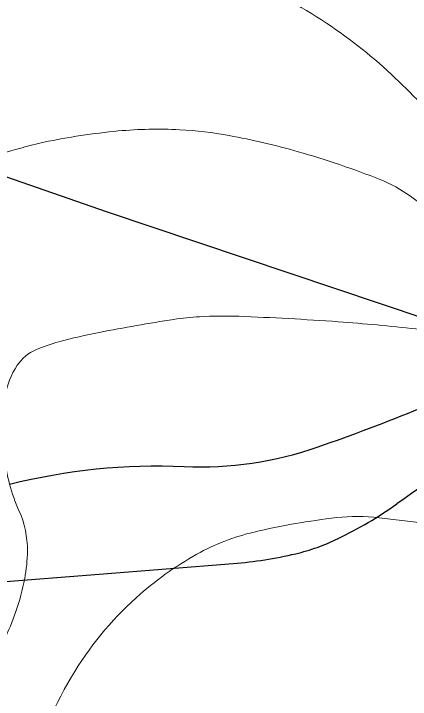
# Model space of a CAD drawing. Header units: millimetres. Extents: x -994 to -400, y 519 to 1360.
# Drawn here: x -947.09 to -931.43, y 1093.32 to 1120.39 of the extents above; entities that cross this region are included whole.
import ezdxf

# ---------------------------------------------------------------- set-up
doc = ezdxf.new("R2010")
doc.units = ezdxf.units.MM
doc.linetypes.add('ACAD_ISO04W100', pattern=[30, 24, -3, 0, -3])
doc.layers.add('Кривульки', color=1, linetype='Continuous')
doc.layers.add('Кривульки Товсты', color=70, linetype='Continuous', lineweight=30)
doc.linetypes.add('164 Фуникулер стр.', pattern='A,0,[18,Russia-GOST_Topo.shx,S=0.05,R=0,X=0,Y=0],-4,[17,Russia-GOST_Topo.shx,S=0.05,R=0,X=0,Y=0],-4,[18,Russia-GOST_Topo.shx,S=0.05,R=0,X=0,Y=0],-4,[17,Russia-GOST_Topo.shx,S=0.05,R=0,X=0,Y=0],-6', length=18)

msp = doc.modelspace()

# ---------------------------------------------------------------- linework, layer by layer
at = {"layer": 'Кривульки', "lineweight": 20}
for points in [[(-938.02, 1121.821, -0.041196), (-934.739, 1120.018, -0.044391), (-932.021, 1117.851, -0.019321), (-929.809, 1115.569, 0.021642), (-927.824, 1113.542, 0.006027), (-926.155, 1112.016, 0.006934), (-924.671, 1110.728, 0.033076), (-922.491, 1109.122, 0.031345), (-919.992, 1107.737, 0.0325), (-917.927, 1106.916, 0.028459), (-915.472, 1106.273, 0.020117), (-912.17, 1105.742, 0.043782), (-910.631, 1105.693), (-904.315, 1106.047), (-898.183, 1106.39, -0.026965)], [(-900.665, 1103.951, 0.029241), (-902.372, 1103.717, -0.027748), (-904.17, 1103.465, -0.026092), (-906.867, 1103.379, -0.017226), (-910.948, 1103.604, -0.029623), (-915.045, 1104.218, -0.025592), (-919.68, 1105.447, -0.026198), (-923.495, 1106.895, -0.063161), (-924.951, 1107.77, -0.020878), (-926.583, 1109.171, 0.015734), (-928.73, 1111.051, 0.004523), (-930.594, 1112.555, 0.010415), (-931.423, 1113.184, 0.062669), (-932.622, 1113.844, 0.025021), (-935.858, 1114.945, 0.023612), (-938.575, 1115.583, 0.033317), (-940.54, 1115.813, 0.035664), (-942.96, 1115.762, 0.029063), (-945.895, 1115.317, 0.016972), (-946.757, 1115.103, 0.008893), (-948.379, 1114.612, 0.075814)], [(-947.435, 1105.279, -0.104704), (-946.946, 1106.512, -0.146797), (-946.21, 1107.123, -0.033283), (-945.303, 1107.438, -0.019475), (-943.708, 1107.811, -0.008746), (-940.771, 1108.323, -0.025288), (-939.746, 1108.431, -0.022736), (-938.203, 1108.445, -0.008902), (-934.272, 1108.23, -0.009661), (-931.208, 1107.948, -0.015648), (-929.326, 1107.679, -0.041884), (-927.73, 1107.259, -0.02693), (-925.363, 1106.272, -0.072534), (-923.363, 1104.923, 0.091183), (-921.728, 1103.906, 0.016), (-920.202, 1103.362, 0.008274), (-917.205, 1102.454, 0.008716), (-913.039, 1101.345, 0.017223), (-910.904, 1100.894, 0.060398), (-907.512, 1100.714, -0.047095), (-903.164, 1100.598, -0.007365), (-901.495, 1100.37, -0.012266), (-900.499, 1100.195, -0.040265)], [(-948.08, 1094.59, 0.062312), (-947, 1096.788, 0.036126), (-946.654, 1098.088, 0.044318), (-946.546, 1099.179, 0.10873), (-946.879, 1100.774, -0.0799), (-947.452, 1102.902, -0.027718)], [(-947.738, 1084.707, -0.0308), (-946.62, 1089.953, -0.065774), (-944.806, 1094.208, -0.075467), (-942.252, 1097.334, -0.056776), (-939.856, 1099.05, -0.069297), (-937.6, 1099.925, -0.029209), (-934.334, 1100.496, -0.05817), (-932.664, 1100.494), (-920.102, 1099.008), (-908.734, 1097.664, -0.052744), (-904.435, 1096.689, -0.03131), (-897.583, 1093.864, -0.009411), (-893.227, 1091.637, -0.007869), (-888.111, 1088.796, -0.009431), (-879.769, 1083.776, -0.017212), (-875.35, 1080.786, -0.030427), (-870.483, 1076.768, 0.022338), (-863.947, 1071.191, 0.018338), (-860.614, 1068.786, -0.021841), (-857.831, 1066.748, -0.049217), (-855.779, 1064.743, -0.055942), (-854.382, 1062.64, -0.096619)]]:
    msp.add_lwpolyline(points, format="xyb", dxfattribs=at)
at = {"layer": 'Кривульки Товсты', "linetype": '164 Фуникулер стр.', "ltscale": 0.1}
msp.add_lwpolyline([(-965.342, 1120.196), (-943.401, 1112.567), (-912.868, 1102.316), (-886.168, 1092.237), (-860.733, 1082.103), (-837.576, 1071.919), (-810.876, 1058.088), (-792.715, 1049.791), (-768.824, 1045.747), (-731.803, 1048.497), (-708.226, 1055.483), (-693.199, 1066.997), (-676.448, 1080.767), (-660.514, 1104.572), (-651.16, 1127.449), (-640.279, 1151.383), (-634.052, 1165.683), (-620.58, 1184.831), (-608.995, 1194.134), (-600.746, 1200.366)], dxfattribs=at)
at = {"layer": 'Кривульки Товсты', "lineweight": 30, "ltscale": 0.3}
msp.add_lwpolyline([(-947.251, 1101.815, -0.073111), (-940.355, 1102.517, 0.095166), (-935.066, 1103.291, 0.013696), (-931.042, 1104.817, 0.011969), (-926.533, 1106.797, 0.019384), (-922.833, 1108.707, -0.030031), (-920.418, 1109.89, -0.039167), (-918.448, 1110.535, -0.020474), (-914.565, 1111.313, -0.027405), (-911.913, 1111.584, -0.034441), (-909.792, 1111.538, -0.064081), (-907.632, 1111.058, -0.049915), (-905.075, 1109.834, -0.035374), (-903.141, 1108.463, -0.036712), (-901.487, 1106.888, -0.038143), (-899.149, 1103.877, -0.034861)], format="xyb", dxfattribs=at)
at = {"layer": 'Кривульки Товсты', "linetype": 'ACAD_ISO04W100', "lineweight": 30, "ltscale": 0.3}
msp.add_lwpolyline([(-949.992, 1097.766), (-943.707, 1098.265), (-938.417, 1098.684, 0.0384), (-935.953, 1099.072, 0.054558), (-934.297, 1099.661, 0.040974), (-931.957, 1101.04, -0.019669), (-927.215, 1104.114, -0.003501), (-923.954, 1106.02, -0.005017), (-921.655, 1107.311, -0.053335), (-918.07, 1108.807, -0.051742), (-914.134, 1109.545, -0.035163), (-911.772, 1109.572, -0.043652), (-909.889, 1109.295, -0.030212), (-908.408, 1108.847, -0.036536), (-907.242, 1108.317, -0.054561), (-904.988, 1106.744, -0.027715), (-901.125, 1102.971, -0.009989), (-899.724, 1101.38, -0.02749)], format="xyb", dxfattribs=at)

doc.saveas('drawing.dxf')
